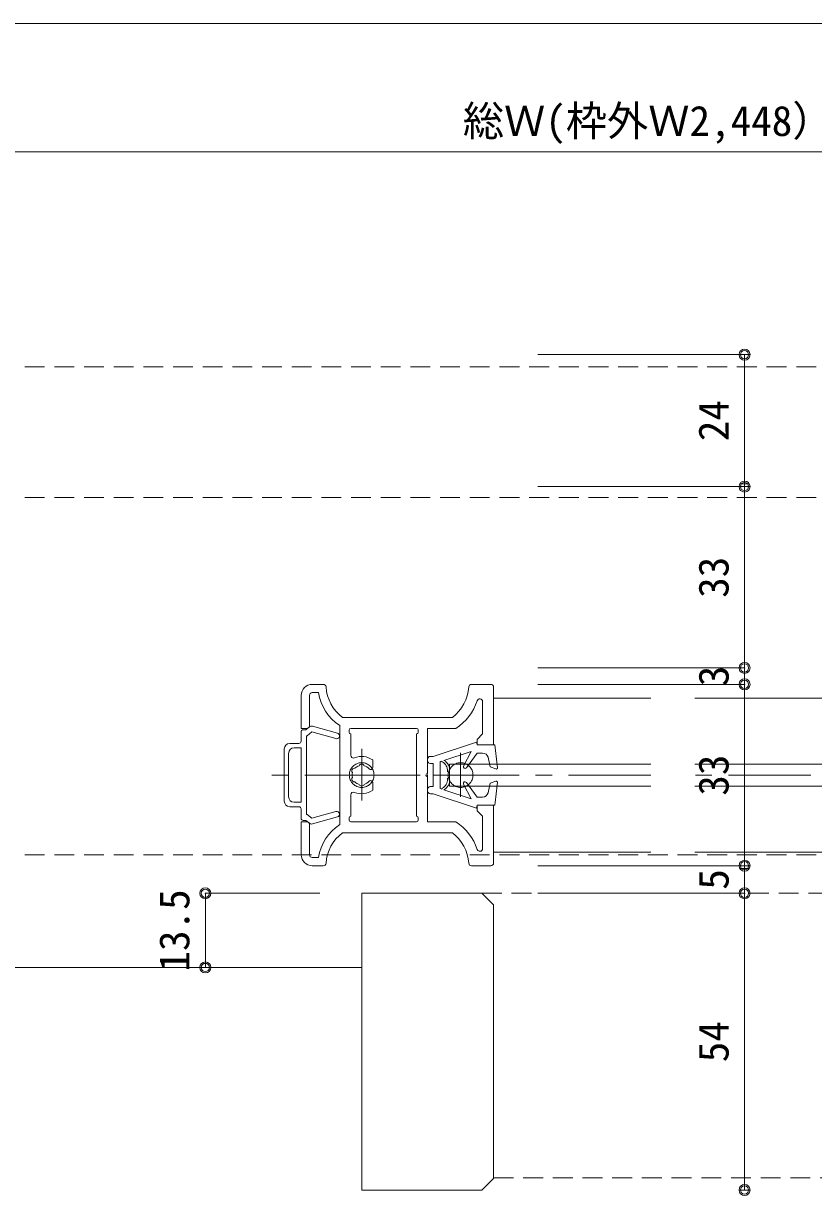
# Model space of a CAD drawing. Units: millimetres on the paper, enlarged 5 times, with parts at other scales. Extents: x -992 to 1008, y -685 to 700.
# Drawn here: x -589.6 to -350, y -406.7 to -51.2 of the extents above; entities that cross this region are included whole.
import ezdxf
from ezdxf.enums import TextEntityAlignment as Align

# ---------------------------------------------------------------- set-up
doc = ezdxf.new("R2010")
doc.units = ezdxf.units.MM
doc.header["$LTSCALE"] = 5
doc.header["$PDMODE"] = 32
doc.header["$PDSIZE"] = 2.5
for name, pattern in [('CHAIN1', [8, 5, -1, 1, -1]), ('DASHED1', [1.8, 1.2, -0.6]), ('DOUBLE_CHAIN1', [8.8, 5, -1, 0.6, -0.6, 0.6, -1])]:
    doc.linetypes.add(name, pattern=pattern)
for name, color, linetype, lineweight in [('1-0_H-SYM', 7, 'Continuous', 20), ('1-1_0', 7, 'Continuous', 20), ('2-0_18', 7, 'Continuous', 18)]:
    doc.layers.add(name, color=color, linetype=linetype, lineweight=lineweight)
doc.styles.add('ＭＳ ゴシック', font='')
doc.styles.get('ＭＳ ゴシック').set_extended_font_data('MS Gothic')

msp = doc.modelspace()

# ---------------------------------------------------------------- linework, layer by layer
at = {"layer": '1-0_H-SYM'}
msp.add_line((197.5, -51.25), (-967.5, -51.25), dxfattribs=at)
msp.add_line((197.5, -51.25), (-967.5, -51.25), dxfattribs=at)
at = {"layer": '1-1_0'}
msp.add_line((197.5, -51.25), (-967.5, -51.25), dxfattribs=at)
msp.add_line((197.5, -51.25), (-967.5, -51.25), dxfattribs=at)
at = {"layer": '2-0_18', "color": 4}
for p, q in [((-719.201, -90.204), (-67.636, -90.204)), ((-370.913, -151.672), (-433.558, -151.672)), ((-370.913, -191.672), (-370.913, -151.672)), ((-370.913, -191.672), (-433.558, -191.672)), ((-372.357, -190.838), (-369.47, -190.838)), ((-370.913, -246.672), (-370.913, -191.672)), ((-370.913, -246.672), (-433.558, -246.672)), ((-370.913, -251.672), (-370.913, -246.672)), ((-370.913, -251.672), (-433.558, -251.672)), ((-370.913, -306.672), (-370.913, -251.672)), ((-370.913, -306.672), (-433.558, -306.672)), ((-372.357, -307.505), (-369.47, -307.505)), ((-370.913, -315.005), (-370.913, -306.672)), ((-534.413, -315.005), (-534.413, -337.505)), ((-534.413, -315.005), (-499.668, -315.005)), ((-370.913, -315.005), (-433.558, -315.005)), ((-370.913, -405.005), (-370.913, -315.005)), ((-534.413, -337.505), (-499.668, -337.505)), ((-370.913, -405.005), (-372.58, -405.005))]:
    msp.add_line(p, q, dxfattribs=at)
at = {"layer": '2-0_18'}
for p, q in [((-369.247, -151.672), (-372.58, -151.672)), ((-502.01, -251.672), (-498.651, -251.672)), ((-453.703, -251.672), (-447.843, -251.672)), ((-505.343, -265.005), (-505.343, -255.005)), ((-502.843, -255.005), (-502.843, -264.172)), ((-500.134, -254.172), (-502.01, -254.172)), ((-447.01, -252.505), (-447.01, -270.005)), ((-399.287, -255.839), (-447.01, -255.839)), ((-338.231, -255.839), (-385.954, -255.839)), ((-450.343, -256.876), (-450.343, -266.672)), ((-459.51, -261.672), (-492.843, -261.672)), ((-505.409, -266.155), (-505.409, -266.422)), ((-505.409, -268.922), (-505.409, -266.422)), ((-503.677, -265.005), (-505.343, -265.005)), ((-503.909, -265.422), (-504.747, -265.422)), ((-502.881, -264.569), (-503.909, -265.422)), ((-503.509, -267.255), (-502.085, -266.074)), ((-502.085, -266.074), (-494.8, -268.107)), ((-494.352, -266.502), (-501.974, -264.375)), ((-493.677, -278.672), (-493.677, -264.144)), ((-490.844, -266.172), (-490.844, -265.505)), ((-490.344, -265.005), (-470.343, -265.005)), ((-469.844, -266.172), (-469.844, -265.505)), ((-467.01, -265.005), (-458.471, -265.005)), ((-467.01, -278.672), (-467.01, -265.005)), ((-506.076, -269.588), (-508.827, -269.588)), ((-503.742, -267.255), (-503.509, -267.255)), ((-503.742, -267.255), (-503.742, -291.089)), ((-490.344, -273.172), (-490.344, -266.672)), ((-470.343, -266.672), (-470.343, -291.672)), ((-510.494, -287.088), (-510.494, -271.255)), ((-509.161, -285.755), (-509.161, -272.589)), ((-507.494, -270.922), (-505.409, -270.922)), ((-505.409, -270.922), (-505.409, -287.422)), ((-466.177, -273.505), (-465.343, -273.505)), ((-455.273, -276.967), (-452.01, -272.505)), ((-452.01, -272.505), (-450.324, -272.505)), ((-483.677, -276.886), (-483.677, -274.589)), ((-465.343, -275.672), (-466.177, -275.672)), ((-465.343, -282.672), (-465.343, -275.687)), ((-463.177, -283.271), (-463.177, -275.073)), ((-460.343, -282.505), (-460.343, -275.838)), ((-399.287, -275.838), (-460.343, -275.838)), ((-324.898, -275.838), (-385.954, -275.838)), ((-493.677, -294.199), (-493.677, -279.672)), ((-467.01, -293.338), (-467.01, -279.672)), ((-483.677, -281.458), (-483.677, -283.754)), ((-466.177, -282.672), (-465.343, -282.672)), ((-462.677, -283.435), (-463.177, -283.271)), ((-462.677, -283.304), (-462.677, -283.435)), ((-453.844, -286.342), (-462.061, -283.638)), ((-460.343, -282.505), (-399.287, -282.505)), ((-456.122, -281.9), (-453.844, -286.342)), ((-452.01, -285.838), (-455.273, -281.377)), ((-448.01, -281.672), (-448.703, -284.561)), ((-446.294, -281.026), (-448.01, -281.672)), ((-385.954, -282.505), (-324.898, -282.505)), ((-507.494, -287.422), (-505.409, -287.422)), ((-490.344, -291.672), (-490.344, -285.172)), ((-465.343, -284.838), (-466.177, -284.838)), ((-452.177, -289.172), (-465.343, -284.838)), ((-450.324, -285.838), (-452.01, -285.838)), ((-506.076, -288.755), (-508.836, -288.755)), ((-505.409, -289.422), (-505.409, -290.589)), ((-505.409, -290.589), (-505.409, -292.25)), ((-452.01, -288.338), (-452.177, -289.172)), ((-452.01, -288.338), (-446.677, -288.338)), ((-452.01, -290.005), (-452.01, -288.338)), ((-450.343, -291.672), (-452.01, -290.005)), ((-447.01, -288.338), (-447.01, -305.838)), ((-505.343, -293.338), (-503.677, -293.338)), ((-505.343, -303.338), (-505.343, -293.338)), ((-504.746, -292.922), (-503.909, -292.922)), ((-503.909, -292.922), (-502.881, -293.775)), ((-502.843, -294.172), (-502.843, -303.338)), ((-501.974, -293.968), (-494.352, -291.842)), ((-490.844, -292.838), (-490.844, -292.172)), ((-470.343, -293.338), (-490.344, -293.338)), ((-469.844, -292.838), (-469.844, -292.172)), ((-458.471, -293.338), (-467.01, -293.338)), ((-450.343, -291.672), (-450.343, -301.468)), ((-492.843, -296.672), (-459.51, -296.672)), ((-502.01, -304.172), (-500.134, -304.172)), ((-447.01, -302.505), (-399.287, -302.505)), ((-385.954, -302.505), (-338.231, -302.505)), ((-498.651, -306.672), (-502.01, -306.672)), ((-447.843, -306.672), (-453.703, -306.672)), ((-487.01, -315.005), (-487.01, -405.005)), ((-450.546, -315.005), (-487.01, -315.005)), ((-450.546, -315.005), (-447.01, -318.541)), ((-447.01, -401.47), (-447.01, -318.541)), ((-487.01, -337.505), (-719.201, -337.505)), ((-447.01, -401.47), (-450.546, -405.005)), ((-450.546, -405.005), (-487.01, -405.005)), ((-369.247, -405.005), (-372.58, -405.005))]:
    msp.add_line(p, q, dxfattribs=at)
at = {"layer": '2-0_18', "linetype": 'DASHED1', "lineweight": 20}
for p, q in [((-679.201, -155.339), (-107.636, -155.339)), ((-372.58, -191.672), (-369.247, -191.672)), ((-679.201, -195.005), (-107.636, -195.005)), ((-679.201, -303.339), (-107.636, -303.339)), ((-372.58, -306.672), (-369.247, -306.672)), ((-450.546, -315.005), (-107.636, -315.005)), ((-447.01, -401.338), (-107.636, -401.338))]:
    msp.add_line(p, q, dxfattribs=at)
at = {"layer": '2-0_18', "linetype": 'DOUBLE_CHAIN1'}
msp.add_line((-493.677, -292.505), (-493.677, -265.838), dxfattribs=at)
at = {"layer": '2-0_18', "linetype": 'DASHED1'}
msp.add_line((-467.01, -270.005), (-467.01, -288.339), dxfattribs=at)
at = {"layer": '2-0_18', "linetype": 'CHAIN1'}
for p, q in [((-487.01, -271.196), (-487.01, -286.894)), ((-457.01, -272.401), (-457.01, -285.734)), ((-399.287, -279.172), (-514.452, -279.172)), ((-495.182, -279.172), (-441.019, -279.172)), ((-270.79, -279.172), (-385.954, -279.172))]:
    msp.add_line(p, q, dxfattribs=at)
at = {"layer": '2-0_18'}
for points in [[(-465.343, -273.505), (-452.177, -269.172), (-452.01, -270.005)], [(-446.677, -270.005), (-452.01, -270.005), (-452.01, -268.339), (-450.343, -266.672)], [(-462.061, -274.706), (-453.844, -272.001), (-456.122, -276.444)], [(-463.177, -275.073), (-462.677, -274.908), (-462.677, -275.039)], [(-448.703, -273.783), (-448.01, -276.672), (-446.294, -277.317)], [(-494.8, -290.236), (-502.085, -292.269), (-503.509, -291.089), (-503.742, -291.089)]]:
    msp.add_lwpolyline(points, dxfattribs=at)
at = {"layer": '2-0_18', "color": 4}
for centre in [(-370.913, -151.672), (-370.913, -191.672), (-370.913, -246.672), (-370.913, -251.672), (-370.913, -306.672), (-534.413, -315.005), (-370.913, -315.005), (-534.413, -337.505), (-370.913, -405.005)]:
    msp.add_circle(centre, 1.667, dxfattribs=at)
at = {"layer": '2-0_18', "linetype": 'DOUBLE_CHAIN1'}
for centre in [(-487.01, -279.172), (-457.01, -279.172)]:
    msp.add_circle(centre, 3.75, dxfattribs=at)
at = {"layer": '2-0_18'}
for centre, radius, start, end in [((-502.01, -255.005), 3.333, 90, 180), ((-498.651, -252.505), 0.833, 3.58331, 90), ((-453.703, -252.505), 0.833, 90, 176.41667), ((-447.843, -252.505), 0.833, 0, 90), ((-502.01, -255.005), 0.833, 90, 180), ((-485.343, -251.672), 15, 189.59405, 236.251), ((-485.343, -251.672), 12.5, 183.58331, 233.13009), ((-467.01, -251.672), 12.5, 306.86988, 356.41667), ((-467.01, -251.672), 15.833, 302.63688, 341.80511), ((-451.177, -256.876), 0.833, 0, 161.80511), ((-504.747, -266.091), 0.667, 83.74692, 185.47778), ((-503.677, -264.172), 0.833, 270, 0), ((-502.243, -265.338), 1, 74.41074, 129.67924), ((-494.576, -267.305), 0.833, 254.41073, 74.41074), ((-490.344, -265.505), 0.5, 90, 180), ((-490.344, -266.172), 0.5, 180, 270), ((-470.343, -265.505), 0.5, 0, 90), ((-470.343, -266.172), 0.5, 270, 0), ((-508.827, -271.255), 1.667, 90, 180), ((-506.076, -268.922), 0.667, 270, 0), ((-528.933, -283.359), 83.333, 4.39027, 9.22102), ((-507.494, -272.589), 1.667, 90, 180), ((-489.51, -273.172), 0.833, 180, 292.61985), ((-487.01, -279.172), 5.667, 53.96811, 112.61985), ((-466.177, -274.338), 0.833, 90, 180), ((-450.324, -274.172), 1.667, 13.49573, 90), ((-489.175, -277.922), 0.833, 82.02431, 217.97567), ((-487.01, -279.172), 2.917, 105.35887, 134.64111), ((-487.01, -276.672), 0.833, 22.02431, 157.97567), ((-487.01, -279.172), 2.917, 40.1841, 74.64111), ((-484.303, -276.886), 0.626, 220.18409, 0), ((-466.177, -274.838), 0.833, 180, 270), ((-462.51, -275.039), 0.167, 180, 245.68424), ((-463.677, -277.621), 2.667, 352.65043, 65.68425), ((-463.677, -277.621), 3.333, 352.65043, 61.00494), ((-455.677, -276.672), 0.5, 152.84901, 323.82075), ((-446.177, -277.005), 0.333, 249.3903, 4.39027), ((-489.175, -280.422), 0.833, 142.0243, 277.97567), ((-487.01, -279.172), 2.917, 165.35887, 194.64111), ((-467.01, -279.172), 0.5, 90, 270), ((-463.677, -280.722), 2.667, 294.31573, 7.34955), ((-463.677, -280.722), 3.333, 298.99504, 7.34955), ((-460.702, -278.005), 0.333, 172.65043, 352.65043), ((-460.702, -280.339), 0.333, 7.34955, 187.34954), ((-487.01, -279.172), 5.667, 247.38012, 306.03187), ((-487.01, -279.172), 2.917, 225.35887, 254.64111), ((-487.01, -281.672), 0.833, 202.0243, 337.97567), ((-487.01, -279.172), 2.917, 285.35887, 319.81588), ((-484.303, -281.458), 0.626, 0, 139.81588), ((-466.177, -283.505), 0.833, 90, 180), ((-466.177, -284.005), 0.833, 180, 270), ((-462.51, -283.304), 0.167, 114.31573, 180), ((-455.677, -281.672), 0.5, 36.17923, 207.15097), ((-528.933, -274.985), 83.333, 350.77896, 355.60971), ((-446.177, -281.338), 0.333, 355.60971, 110.60968), ((-508.827, -287.088), 1.667, 180, 270), ((-507.494, -285.755), 1.667, 180, 270), ((-489.51, -285.172), 0.833, 67.38013, 180), ((-450.324, -284.172), 1.667, 270, 346.50425), ((-506.076, -289.422), 0.667, 0, 90), ((-494.576, -291.039), 0.833, 285.58924, 105.58924), ((-504.746, -292.256), 0.667, 179.46746, 274.039), ((-503.677, -294.172), 0.833, 0, 90), ((-502.243, -293.005), 1, 230.32073, 285.58924), ((-485.343, -306.672), 15, 123.74897, 170.40592), ((-490.344, -292.172), 0.5, 90, 180), ((-490.344, -292.838), 0.5, 180, 270), ((-470.343, -292.172), 0.5, 0, 90), ((-470.343, -292.838), 0.5, 270, 0), ((-467.01, -306.672), 15.833, 18.19487, 57.3631), ((-485.343, -306.672), 12.5, 126.86988, 176.41667), ((-467.01, -306.672), 12.5, 3.58331, 53.1301), ((-451.177, -301.468), 0.833, 198.19487, 0), ((-502.01, -303.338), 3.333, 180, 270), ((-502.01, -303.338), 0.833, 180, 270), ((-498.651, -305.838), 0.833, 270, 356.41667), ((-453.703, -305.838), 0.833, 183.58331, 270), ((-447.843, -305.838), 0.833, 270, 0)]:
    msp.add_arc(centre, radius, start, end, dxfattribs=at)
at = {"layer": '2-0_18', "color": 1}
for p in [(-370.913, -151.672), (-370.913, -191.672), (-370.913, -246.672), (-370.913, -251.672), (-370.913, -306.672), (-534.413, -315.005), (-370.913, -315.005), (-534.413, -337.505), (-370.913, -405.005)]:
    msp.add_point(p, dxfattribs=at)
at = {"layer": '2-0_18', "color": 5}
for p in [(-370.913, -151.672), (-370.913, -191.672), (-370.913, -246.672), (-370.913, -251.672), (-370.913, -306.672), (-534.413, -315.005), (-370.913, -315.005), (-534.413, -337.505), (-370.913, -405.005)]:
    msp.add_point(p, dxfattribs=at)
at = {"layer": '2-0_18', "color": 4}
for p in [(-370.913, -151.672), (-370.913, -191.672), (-370.913, -246.672), (-370.913, -251.672), (-370.913, -306.672), (-534.413, -315.005), (-370.913, -315.005), (-534.413, -337.505), (-370.913, -405.005)]:
    msp.add_point(p, dxfattribs=at)

# ---------------------------------------------------------------- texts
at = {"layer": '2-0_18', "style": 'ＭＳ ゴシック'}
msp.add_text('総Ｗ(枠外Ｗ2,448）', height=9.164, dxfattribs=at).set_placement((-456.335, -88.121), align=Align.BOTTOM_LEFT)
for s, p in [('24', (-372.997, -177.922)), ('33', (-372.997, -225.422)), ('3', (-372.987, -252.247)), ('33', (-372.997, -285.422)), ('5', (-372.981, -313.929)), ('13.5', (-536.517, -338.748)), ('54', (-372.997, -366.255))]:
    msp.add_text(s, height=9.164, rotation=90, dxfattribs=at).set_placement(p, align=Align.BOTTOM_LEFT)

doc.saveas('drawing.dxf')
